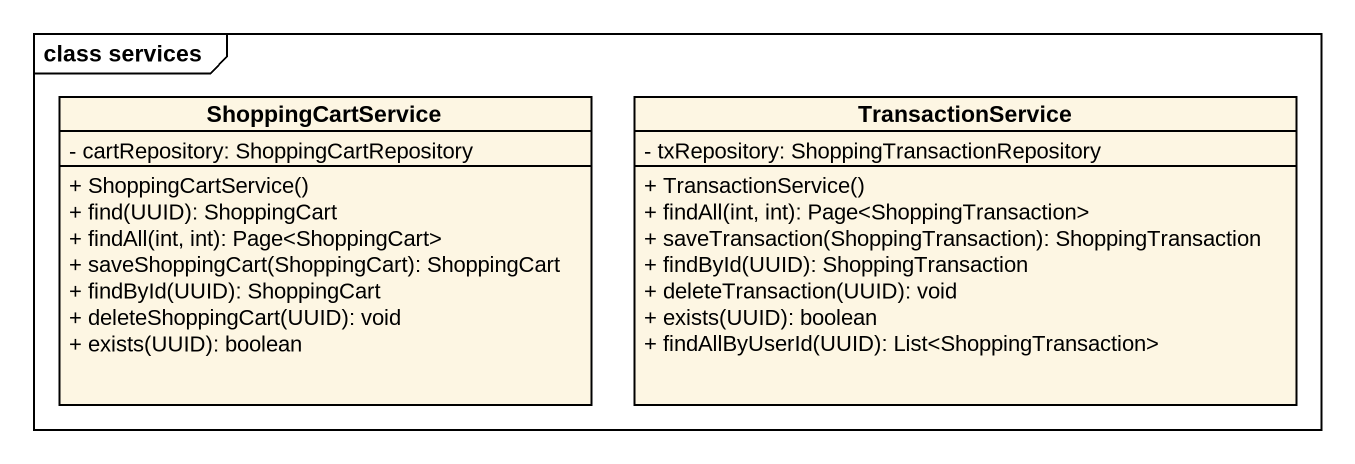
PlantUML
@startuml
mainframe class services
hide circle
hide empty members
skinparam classAttributeIconSize 0
class ShoppingCartService {
  - cartRepository: ShoppingCartRepository
  + ShoppingCartService()
  + find(UUID): ShoppingCart
  + findAll(int, int): Page<ShoppingCart>
  + saveShoppingCart(ShoppingCart): ShoppingCart
  + findById(UUID): ShoppingCart
  + deleteShoppingCart(UUID): void
  + exists(UUID): boolean
}
class TransactionService {
  - txRepository: ShoppingTransactionRepository
  + TransactionService()
  + findAll(int, int): Page<ShoppingTransaction>
  + saveTransaction(ShoppingTransaction): ShoppingTransaction
  + findById(UUID): ShoppingTransaction
  + deleteTransaction(UUID): void
  + exists(UUID): boolean
  + findAllByUserId(UUID): List<ShoppingTransaction>
}
@enduml
